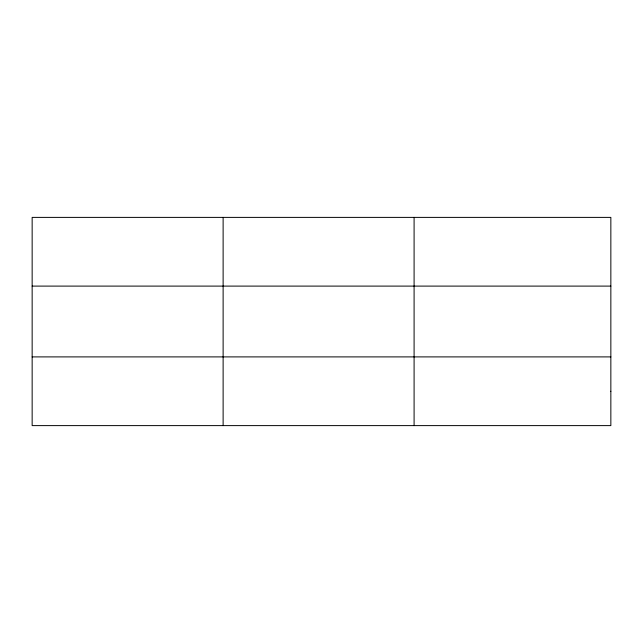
<?xml version="1.0" encoding="UTF-8"?>
<svg xmlns="http://www.w3.org/2000/svg" width="643" height="643" viewBox="0 0 643 643"><rect width="100%" height="100%" fill="white"/><g stroke="black" fill="none" stroke-linecap="round" stroke-linejoin="round"><path stroke-width="0.96" d="M223.121 425.61L223.121 217.39M414.092 425.61L414.092 217.39M32.15 286.103L610.85 286.103M32.15 356.897L610.85 356.897M610.85 391.257L610.85 425.61L32.15 425.61L32.15 217.39L610.85 217.39L610.85 391.257"/></g></svg>
